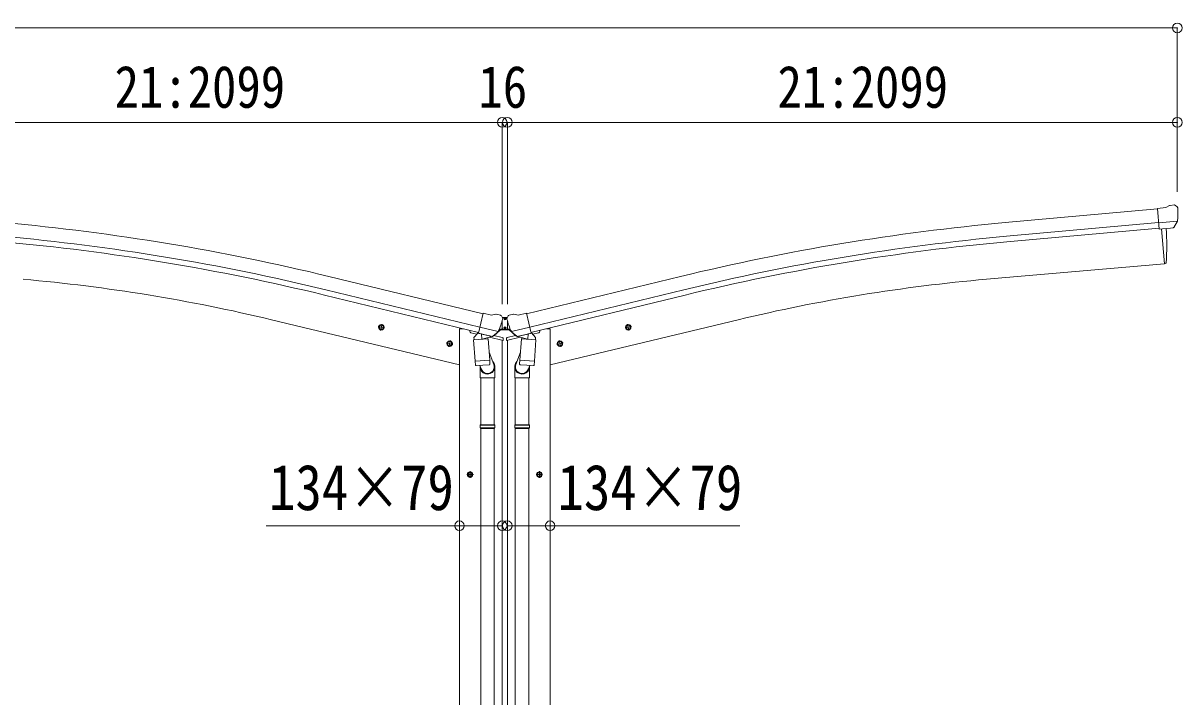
# Model space of a CAD drawing. Units: millimetres, scale not verified. Extents: x -8385 to 8479, y -5853 to 5787.
# Drawn here: x -6530 to -2906, y -558 to 1552 of the extents above; entities that cross this region are included whole.
import ezdxf
from ezdxf.enums import TextEntityAlignment as Align

# ---------------------------------------------------------------- set-up
doc = ezdxf.new("R2010")
doc.units = ezdxf.units.MM
doc.header["$LTSCALE"] = 30
doc.header["$PDMODE"] = 32
doc.header["$PDSIZE"] = 30
doc.layers.add('0-4_TABLE1', color=7, linetype='Continuous', lineweight=9)
doc.styles.add('ＭＳ ゴシック', font='')
doc.styles.get('ＭＳ ゴシック').set_extended_font_data('MS Gothic')

msp = doc.modelspace()

# ---------------------------------------------------------------- linework, layer by layer
at = {"layer": '0-4_TABLE1', "color": 6}
for p, q in [((-7127.86, 1537.41), (-2913.86, 1537.41)), ((-2913.86, 1537.41), (-2913.86, 1241.74)), ((-7127.86, 1241.74), (-5028.86, 1241.74)), ((-5028.86, 1241.74), (-5028.86, 672.32)), ((-5028.86, 1241.74), (-5012.86, 1241.74)), ((-5012.86, 1241.74), (-5012.86, 672.32)), ((-2913.86, 1241.74), (-5012.86, 1241.74)), ((-2913.86, 1241.74), (-2913.86, 1024.38)), ((-5162.86, -21.73), (-5768.29, -21.73)), ((-5028.86, -21.73), (-5162.86, -21.73)), ((-5012.86, -21.73), (-4878.86, -21.73)), ((-4878.86, -21.73), (-4284.23, -21.73))]:
    msp.add_line(p, q, dxfattribs=at)
at = {"layer": '0-4_TABLE1'}
for p, q in [((-2949.6, 974.51), (-2937.88, 981.28)), ((-2922.98, 982.87), (-2936.64, 981.67)), ((-2913.84, 977.11), (-2919.33, 981.71)), ((-2949.6, 974.51), (-2976.17, 972.19)), ((-2970.51, 907.53), (-2976.17, 972.19)), ((-2912.78, 975.07), (-2912.66, 973.73)), ((-2913.3, 932.22), (-2972.22, 927.07)), ((-2960.55, 908.4), (-2970.51, 907.53)), ((-2926.94, 911.34), (-2934.65, 910.67)), ((-2924.55, 912.74), (-2913.62, 931.68)), ((-5062.49, 638.14), (-5088.42, 644.37)), ((-5062.49, 638.14), (-5049.23, 640.84)), ((-5034.75, 637.65), (-5047.93, 640.82)), ((-5031.65, 635.4), (-5027.8, 629.11)), ((-5027.43, 626.83), (-5027.71, 625.68)), ((-5014.29, 626.83), (-5014.02, 625.68)), ((-5010.07, 635.4), (-5013.93, 629.11)), ((-5006.98, 637.65), (-4993.79, 640.82)), ((-4979.24, 638.14), (-4992.5, 640.84)), ((-4979.24, 638.14), (-4953.3, 644.37)), ((-5397.89, 597.66), (-5417.34, 602.33)), ((-5414.92, 601.74), (-5409.75, 607.19)), ((-5412.78, 594.55), (-5414.92, 601.74)), ((-5409.95, 590.27), (-5405.28, 609.71)), ((-5409.75, 607.19), (-5402.45, 605.44)), ((-5402.45, 605.44), (-5400.32, 598.24)), ((-5130.86, 590.85), (-5130.86, 587.54)), ((-5108.14, 578.14), (-5127.03, 582.68)), ((-5104.15, 582.73), (-5117.46, 567.42)), ((-5103.2, 582.8), (-5104.15, 582.73)), ((-5100.12, 580.33), (-5101.65, 580.7)), ((-5063.42, 571.52), (-5100.12, 580.33)), ((-5041.49, 586.52), (-5099, 600.33)), ((-5058.34, 571.61), (-5041.96, 586.1)), ((-5000.24, 586.52), (-4942.73, 600.33)), ((-4983.39, 571.61), (-4999.76, 586.1)), ((-4978.31, 571.52), (-4941.61, 580.33)), ((-4941.61, 580.33), (-4940.08, 580.7)), ((-4938.52, 582.8), (-4937.58, 582.73)), ((-4937.58, 582.73), (-4924.27, 567.42)), ((-4933.59, 578.14), (-4914.7, 582.68)), ((-4910.86, 590.85), (-4910.86, 587.54)), ((-4643.83, 597.66), (-4624.38, 602.33)), ((-4639.27, 605.44), (-4641.41, 598.24)), ((-4631.98, 607.19), (-4639.27, 605.44)), ((-4631.77, 590.27), (-4636.44, 609.71)), ((-4626.81, 601.74), (-4631.98, 607.19)), ((-4628.94, 594.55), (-4626.81, 601.74)), ((-5183.97, 546.3), (-5203.42, 550.97)), ((-5200.99, 550.39), (-5195.83, 555.83)), ((-5198.86, 543.19), (-5200.99, 550.39)), ((-5196.03, 538.91), (-5191.36, 558.36)), ((-5195.83, 555.83), (-5188.53, 554.08)), ((-5188.53, 554.08), (-5186.4, 546.88)), ((-5118.56, 560.97), (-5072.88, 564.16)), ((-5113.89, 494.13), (-5118.56, 560.97)), ((-5117.46, 567.42), (-5117.02, 561.08)), ((-5094.17, 578.51), (-5093.15, 563.9)), ((-5065.96, 569.51), (-5091.77, 563.07)), ((-5074.65, 567.34), (-5074.42, 564.05)), ((-5072.88, 564.16), (-5068.2, 497.32)), ((-5026.31, 558.5), (-5069.01, 568.75)), ((-5061.05, 571.04), (-5068.57, 572.85)), ((-5065.25, 571.29), (-5065.2, 570.55)), ((-5061.89, 571.15), (-5063.42, 571.52)), ((-5054.81, 574.59), (-5028.61, 568.3)), ((-5026.31, 565.39), (-5026.31, 558.5)), ((-5015.42, 558.5), (-4972.71, 568.75)), ((-5015.42, 565.39), (-5015.42, 558.5)), ((-4986.91, 574.59), (-5013.12, 568.3)), ((-4980.68, 571.04), (-4973.16, 572.85)), ((-4979.84, 571.15), (-4978.31, 571.52)), ((-4976.47, 571.29), (-4976.52, 570.55)), ((-4975.77, 569.51), (-4949.95, 563.07)), ((-4968.85, 564.16), (-4973.52, 497.32)), ((-4923.16, 560.97), (-4968.85, 564.16)), ((-4967.07, 567.34), (-4967.3, 564.05)), ((-4947.56, 578.51), (-4948.58, 563.9)), ((-4927.84, 494.13), (-4923.16, 560.97)), ((-4924.27, 567.42), (-4924.71, 561.08)), ((-4857.75, 546.3), (-4838.31, 550.97)), ((-4853.2, 554.08), (-4855.33, 546.88)), ((-4845.9, 555.83), (-4853.2, 554.08)), ((-4845.7, 538.91), (-4850.36, 558.36)), ((-4840.73, 550.39), (-4845.9, 555.83)), ((-4842.86, 543.19), (-4840.73, 550.39)), ((-5069.93, 522.09), (-5055.24, 483.54)), ((-4971.79, 522.09), (-4986.49, 483.54)), ((-5113.89, 494.13), (-5068.2, 497.32)), ((-5113.88, 494.13), (-5112.99, 481.43)), ((-5069.19, 482.72), (-5110.88, 479.8)), ((-5099.27, 480.62), (-5094.72, 469.3)), ((-5097.87, 476.11), (-5097.87, 441.46)), ((-5067.34, 484.86), (-5068.21, 497.32)), ((-5067.74, 483.5), (-5067.74, 483.5)), ((-5051.87, 441.46), (-5051.87, 475.81)), ((-4989.86, 441.46), (-4989.86, 475.81)), ((-4974.38, 484.86), (-4973.51, 497.32)), ((-4973.99, 483.5), (-4973.99, 483.5)), ((-4927.84, 494.13), (-4973.52, 497.32)), ((-4972.54, 482.72), (-4930.84, 479.8)), ((-4942.46, 480.62), (-4947, 469.3)), ((-4943.86, 476.11), (-4943.86, 441.46)), ((-4927.85, 494.13), (-4928.74, 481.43)), ((-5097.87, 441.46), (-5051.87, 441.46)), ((-5095.87, 441.46), (-5095.87, 294.76)), ((-5053.87, 441.46), (-5053.87, 294.76)), ((-4943.86, 441.46), (-4989.86, 441.46)), ((-4987.86, 441.46), (-4987.86, 294.76)), ((-4945.86, 441.46), (-4945.86, 294.76)), ((-5097.87, 292.76), (-5096.87, 294.76)), ((-5097.87, 292.76), (-5051.87, 292.76)), ((-5097.87, 292.76), (-5097.87, 284.76)), ((-5096.87, 294.76), (-5052.87, 294.76)), ((-5051.87, 292.76), (-5052.87, 294.76)), ((-4989.86, 292.76), (-4988.86, 294.76)), ((-4943.86, 292.76), (-4989.86, 292.76)), ((-4944.86, 294.76), (-4988.86, 294.76)), ((-4943.86, 292.76), (-4944.86, 294.76)), ((-4943.86, 292.76), (-4943.86, 284.76)), ((-5097.87, 284.76), (-5051.87, 284.76)), ((-5097.87, 284.76), (-5096.87, 282.76)), ((-5096.87, 282.76), (-5052.87, 282.76)), ((-5095.87, 282.76), (-5095.87, -804.43)), ((-5053.87, 282.76), (-5053.87, -804.43)), ((-4943.86, 284.76), (-4989.86, 284.76)), ((-4944.86, 282.76), (-4988.86, 282.76)), ((-4987.86, 282.76), (-4987.86, -804.43)), ((-4945.86, 282.76), (-4945.86, -804.43)), ((-4943.86, 284.76), (-4944.86, 282.76)), ((-5135.86, 142.47), (-5129.36, 146.22)), ((-5129.36, 128.72), (-5129.36, 148.72)), ((-5129.36, 146.22), (-5122.86, 142.47)), ((-4912.36, 146.22), (-4918.86, 142.47)), ((-4912.36, 128.72), (-4912.36, 148.72)), ((-4905.86, 142.47), (-4912.36, 146.22)), ((-5139.36, 138.72), (-5119.36, 138.72)), ((-5122.86, 134.96), (-5129.36, 131.21)), ((-5122.86, 142.47), (-5122.86, 134.96)), ((-4902.36, 138.72), (-4922.36, 138.72)), ((-4918.86, 142.47), (-4918.86, 134.96)), ((-4918.86, 134.96), (-4912.36, 131.21))]:
    msp.add_line(p, q, dxfattribs=at)
at = {"layer": '0-4_TABLE1', "color": 4}
for p, q in [((-2976.03, 970.57), (-3452.96, 927.52)), ((-2972.32, 927.73), (-3449.1, 884.74)), ((-2970.79, 910.76), (-3447.57, 867.76)), ((-2963.49, 908.14), (-2953.94, 799.01)), ((-2953.94, 799.01), (-3511.81, 750.2)), ((-5088.91, 641.81), (-5571.83, 759.12)), ((-4952.82, 641.81), (-4469.89, 759.12)), ((-5102.91, 583.48), (-5585.99, 700.81)), ((-5098.93, 600.05), (-5581.97, 717.38)), ((-4942.8, 600.05), (-4459.76, 717.38)), ((-4938.82, 583.48), (-4455.73, 700.81)), ((-5162.86, 482.1), (-5751.65, 623.45)), ((-4878.86, 482.1), (-4290.08, 623.45)), ((-5162.86, 595.22), (-5151.24, 595.22)), ((-5162.86, 595.22), (-5162.86, -2517.78)), ((-4878.86, 595.22), (-4890.49, 595.22)), ((-4878.86, 595.22), (-4878.86, -2517.78)), ((-5028.86, 559.11), (-5028.86, -2517.78)), ((-5012.86, 559.11), (-5012.86, -2517.78))]:
    msp.add_line(p, q, dxfattribs=at)
at = {"layer": '0-4_TABLE1', "color": 3}
for p, q in [((-5028.88, 620.5), (-5028.88, 596.03)), ((-5027.85, 628.65), (-5027.63, 630.53)), ((-5013.13, 630.53), (-5027.63, 630.53)), ((-5019.12, 625.81), (-5018.28, 625.81)), ((-5012.92, 628.65), (-5013.13, 630.53)), ((-5011.88, 620.5), (-5011.88, 596.03)), ((-5054.93, 573.4), (-5033.88, 592.03)), ((-5040.45, 588.22), (-5034.88, 593.15)), ((-5033.88, 593.53), (-5027.42, 593.53)), ((-5006.88, 592.03), (-5033.88, 592.03)), ((-5027.13, 593.03), (-5028.88, 596.03)), ((-5027.13, 593.03), (-5013.63, 593.03)), ((-5019.12, 597.11), (-5018.28, 597.11)), ((-5013.63, 593.03), (-5011.88, 596.03)), ((-5013.34, 593.53), (-5006.88, 593.53)), ((-4985.83, 573.4), (-5006.88, 592.03)), ((-5000.32, 588.22), (-5005.89, 593.15))]:
    msp.add_line(p, q, dxfattribs=at)
at = {"layer": '0-4_TABLE1', "color": 4}
msp.add_lwpolyline([(-2963.49, 908.14), (-2953.94, 799.01), (-2951.4, 799.32)], dxfattribs=at)
at = {"layer": '0-4_TABLE1'}
for points in [[(-2960.55, 908.4), (-2960.28, 908.33), (-2934.9, 910.55), (-2934.65, 910.67)], [(-2913.23, 932.86), (-2913.52, 931.87), (-2913.62, 931.68)], [(-5093.85, 578.92), (-5103.57, 581.25), (-5088.42, 644.37)], [(-4947.88, 578.92), (-4938.15, 581.25), (-4953.3, 644.37)], [(-5400.32, 598.24), (-5405.49, 592.79), (-5412.78, 594.55)], [(-5041.22, 587.1), (-5041.8, 586.25), (-5041.96, 586.1)], [(-5000.51, 587.1), (-4999.92, 586.25), (-4999.76, 586.1)], [(-4641.41, 598.24), (-4636.24, 592.79), (-4628.94, 594.55)], [(-5186.4, 546.88), (-5191.57, 541.44), (-5198.86, 543.19)], [(-5093.85, 578.92), (-5093.62, 578.77), (-5068.85, 572.82), (-5068.57, 572.85)], [(-4947.88, 578.92), (-4948.11, 578.77), (-4972.88, 572.82), (-4973.16, 572.85)], [(-4855.33, 546.88), (-4850.16, 541.44), (-4842.86, 543.19)], [(-5051.87, 292.76), (-5051.87, 284.76), (-5052.87, 282.76)], [(-4989.86, 292.76), (-4989.86, 284.76), (-4988.86, 282.76)], [(-5129.36, 131.21), (-5135.86, 134.96), (-5135.86, 142.47)], [(-4912.36, 131.21), (-4905.86, 134.96), (-4905.86, 142.47)]]:
    msp.add_lwpolyline(points, dxfattribs=at)
at = {"layer": '0-4_TABLE1', "color": 3}
for points in [[(-5021.64, 626.65), (-5022.48, 626.65), (-5022.48, 625.81), (-5021.64, 625.81)], [(-5019.96, 627.49), (-5019.96, 628.33), (-5020.8, 628.33), (-5020.8, 627.49)], [(-5020.8, 624.97), (-5020.8, 624.13), (-5019.96, 624.13), (-5019.96, 624.97)], [(-5018.28, 625.81), (-5018.28, 626.65), (-5019.12, 626.65)], [(-5021.64, 597.95), (-5022.48, 597.95), (-5022.48, 597.11), (-5021.64, 597.11)], [(-5019.96, 598.79), (-5019.96, 599.63), (-5020.8, 599.63), (-5020.8, 598.79)], [(-5020.8, 596.27), (-5020.8, 595.43), (-5019.96, 595.43), (-5019.96, 596.27)], [(-5018.28, 597.11), (-5018.28, 597.95), (-5019.12, 597.95)]]:
    msp.add_lwpolyline(points, dxfattribs=at)
for centre in [(-5020.38, 626.23), (-5020.38, 597.53)]:
    msp.add_circle(centre, 3.5, dxfattribs=at)
at = {"layer": '0-4_TABLE1'}
for centre, radius in [((-5407.62, 599.99), 8.5), ((-5407.62, 599.99), 7.7), ((-5407.62, 599.99), 6.5), ((-4634.11, 599.99), 8.5), ((-4634.11, 599.99), 7.7), ((-4634.11, 599.99), 6.5), ((-5193.7, 548.63), 8.5), ((-5193.7, 548.63), 7.7), ((-5193.7, 548.63), 6.5), ((-4848.03, 548.63), 8.5), ((-4848.03, 548.63), 7.7), ((-4848.03, 548.63), 6.5), ((-5129.36, 138.72), 8.5), ((-5129.36, 138.72), 7.7), ((-5129.36, 138.72), 6.5), ((-4912.36, 138.72), 8.5), ((-4912.36, 138.72), 7.7), ((-4912.36, 138.72), 6.5)]:
    msp.add_circle(centre, radius, dxfattribs=at)
for centre, radius, start, end in [((-2936.38, 978.68), 3, 95, 120), ((-2922.54, 977.88), 5, 50.00648, 94.99352), ((-3114.29, 956.09), 202.4, 353.4085, 5), ((-5048.63, 637.9), 3, 76.5, 101.5), ((-5224.52, 672.93), 202.4, 334.90875, 346.5), ((-5035.92, 632.79), 5, 31.5, 76.5), ((-4817.21, 672.93), 202.4, 193.5, 205.09125), ((-5005.81, 632.79), 5, 103.5, 148.5), ((-4993.09, 637.9), 3, 78.5, 103.5), ((-5125.86, 587.54), 5, 180, 256.5), ((-5101.53, 581.18), 0.5, 221.23754, 256.5), ((-4940.19, 581.18), 0.5, 283.5, 318.76246), ((-4915.86, 587.54), 5, 283.5, 0), ((-5094.77, 578.42), 0.604, 7.79405, 79.40158), ((-5092.12, 564.04), 1.03, 188.03431, 289.96103), ((-5066.2, 570.48), 1, 284, 4), ((-5064.76, 571.32), 0.5, 76.5, 184), ((-5061.77, 571.64), 0.5, 256.5, 291.76246), ((-5029.31, 565.39), 3, 0, 76.5), ((-5012.42, 565.39), 3, 103.5, 180), ((-4979.96, 571.64), 0.5, 248.23754, 283.5), ((-4976.97, 571.32), 0.5, 356, 103.5), ((-4975.53, 570.48), 1, 176, 256), ((-4949.6, 564.04), 1.03, 250.03897, 351.96569), ((-4946.96, 578.42), 0.604, 100.59842, 172.20595), ((-5111.02, 481.8), 2, 190.53157, 274), ((-5069.32, 484.72), 2, 274, 322.59038), ((-5069.28, 484.69), 1.95, 322.52234, 4.95983), ((-5081.87, 475.81), 30, 0, 2.54858), ((-4959.86, 475.81), 30, 177.45142, 180), ((-4972.44, 484.69), 1.95, 175.04017, 217.47766), ((-4972.4, 484.72), 2, 217.40962, 266), ((-4930.7, 481.8), 2, 266, 349.46843)]:
    msp.add_arc(centre, radius, start, end, dxfattribs=at)
at = {"layer": '0-4_TABLE1', "color": 4}
for centre, radius, start, end in [((-7213.36, -5998.93), 6954.55, 76.34724, 84.84724), ((-2828.36, -5998.93), 6954.55, 95.15276, 103.65276), ((-3646.86, 853.82), 700, 355.76043, 4.54658), ((-7213.36, -5998.93), 6911.6, 76.34724, 84.84724), ((-2828.36, -5998.93), 6911.6, 95.15276, 103.65276), ((-7213.36, -5998.93), 6894.55, 76.34724, 84.84724), ((-2828.36, -5998.93), 6894.55, 95.15276, 103.65276), ((-2951.76, 802.3), 3, 277, 355.76043), ((-6993.59, -4549.61), 5320.05, 76.5, 85), ((-3048.14, -4549.61), 5320.05, 95, 103.5)]:
    msp.add_arc(centre, radius, start, end, dxfattribs=at)
at = {"layer": '0-4_TABLE1', "color": 3}
for centre, radius, start, end in [((-5021.64, 627.49), 0.84, 270, 0), ((-5021.64, 624.97), 0.84, 0, 90), ((-5019.12, 627.49), 0.84, 180, 270), ((-5019.12, 624.97), 0.84, 90, 180), ((-5033.88, 592.03), 1.5, 90, 131.5), ((-5021.64, 598.79), 0.84, 270, 0), ((-5021.64, 596.27), 0.84, 0, 90), ((-5019.12, 598.79), 0.84, 180, 270), ((-5019.12, 596.27), 0.84, 90, 180), ((-5006.88, 592.03), 1.5, 48.5, 90), ((-5055.93, 574.53), 1.5, 244.36198, 311.5), ((-4984.84, 574.53), 1.5, 228.5, 295.63802)]:
    msp.add_arc(centre, radius, start, end, dxfattribs=at)
at = {"layer": '0-4_TABLE1'}
for centre, major_axis, ratio, start_param, end_param in [((-2908.45, 979.12), (-15.35, 3.44), 0.101033, 5.9751426, 5.9753737), ((-2915.77, 974.82), (2.71, -1.31), 0.997474, 0.5366567, 1.3225652), ((-2927.21, 914.33), (1.62, -2.54), 0.997631, 5.8041905, 5.8929484), ((-2927.28, 914.44), (-3.5, 2.17), 0.650902, 2.1145521, 2.1873627), ((-2927.15, 914.25), (1.62, -2.54), 0.997631, 5.965759, 6.7621801), ((-5030.35, 627.54), (1.57, -2.57), 0.99628, 0.7835347, 1.5707963), ((-5011.37, 627.54), (-1.57, -2.57), 0.99628, 4.712389, 5.4996506), ((-5060.35, 573.97), (0.73, -2.92), 0.997631, 5.8041905, 5.8929484), ((-5060.38, 574.09), (-2.63, 3.16), 0.650902, 2.1145521, 2.1873627), ((-5060.33, 573.87), (0.73, -2.92), 0.997631, 5.965759, 6.7621801), ((-4981.4, 573.87), (-0.73, -2.92), 0.997631, 5.8041905, 6.6006116), ((-4981.34, 574.09), (2.63, 3.16), 0.650902, 4.0958226, 4.1686332), ((-4981.37, 573.97), (-0.73, -2.92), 0.997631, 0.3902369, 0.4789948), ((-5074.87, 476.11), (-23, 0), 0.996195, 6.2410469, 10.2078137), ((-5074.87, 476.11), (-21, 0), 0.996195, 0.3319459, 3.5045169), ((-4966.86, 476.11), (23, 0), 0.996195, 2.3585569, 6.3253237), ((-4966.86, 476.11), (21, 0), 0.996195, 2.7786684, 5.9512394)]:
    msp.add_ellipse(centre, major_axis=major_axis, ratio=ratio, start_param=start_param, end_param=end_param, dxfattribs=at)
at = {"layer": '0-4_TABLE1', "color": 6}
for p in [(-2913.86, 1537.41), (-5028.86, 1241.74), (-5012.86, 1241.74), (-5012.86, 1241.74), (-2913.86, 1241.74), (-5162.86, -21.73), (-5028.86, -21.73), (-5012.86, -21.73), (-4878.86, -21.73)]:
    msp.add_point(p, dxfattribs=at)

# ---------------------------------------------------------------- texts
at = {"layer": '0-4_TABLE1', "style": 'ＭＳ ゴシック', "width": 0.85}
for s, height, p in [('21:2099', 132, (-6243.36, 1247.74)), ('16', 132, (-5103.36, 1247.74)), ('21:2099', 132, (-4166.41, 1247.74)), ('134×79', 143, (-5759.4, -15.73)), ('134×79', 143, (-4855.66, -15.73))]:
    msp.add_text(s, height=height, dxfattribs=at).set_placement(p, align=Align.BOTTOM_LEFT)

doc.saveas('drawing.dxf')
